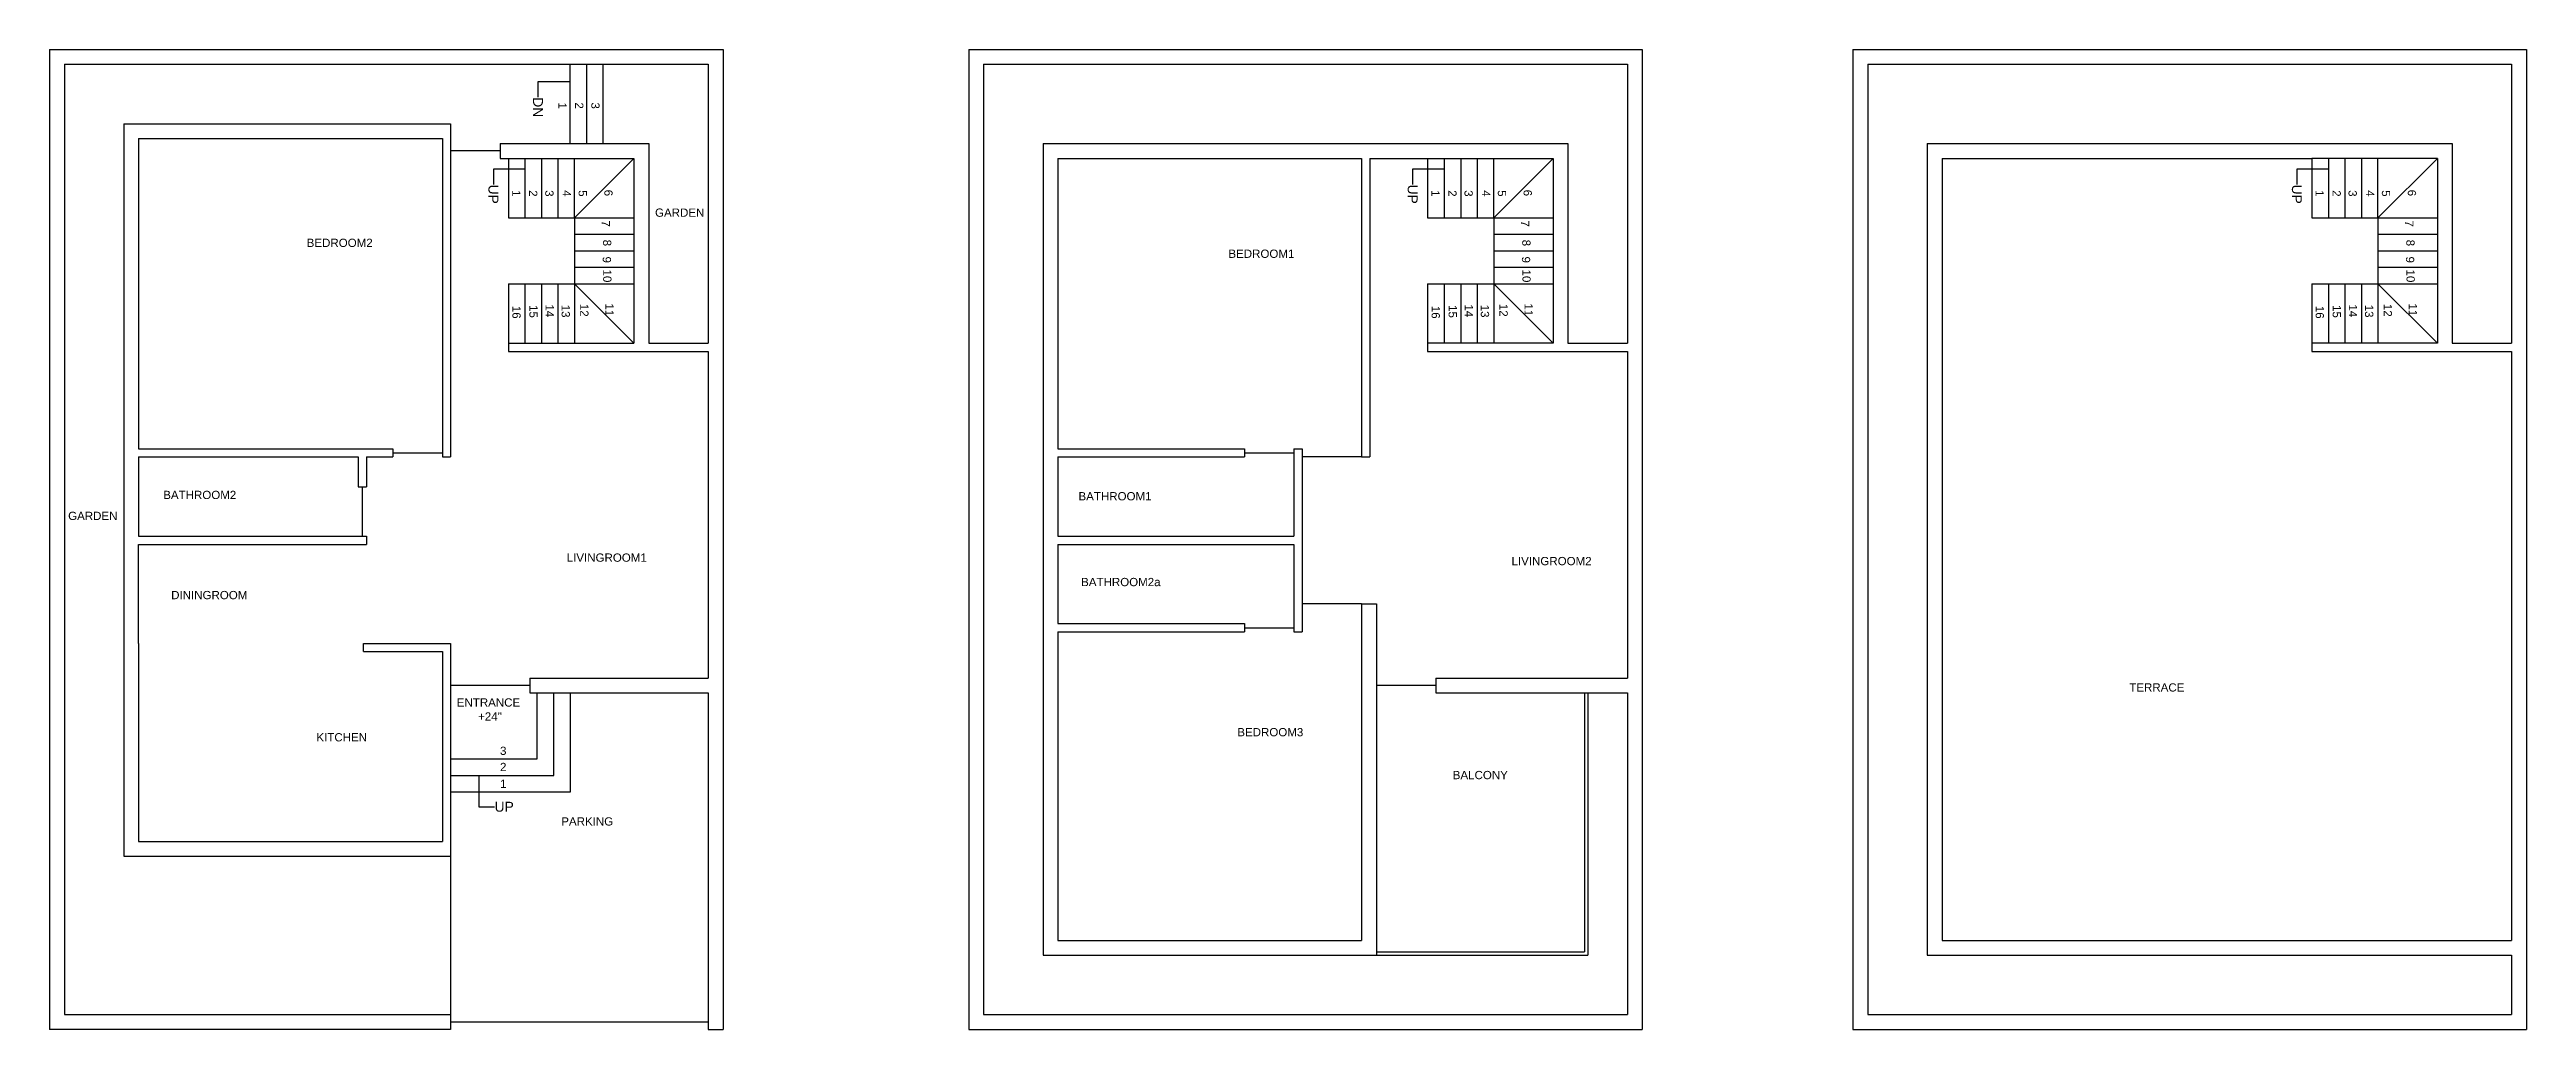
# Model space of a CAD drawing. Header units: feet. Extents: x -42 to 1458, y -57 to 537.
import ezdxf
from ezdxf import colors
from ezdxf.entities.mleader import LeaderData, LeaderLine
from ezdxf.math import Vec2, Vec3

# ---------------------------------------------------------------- set-up
doc = ezdxf.new("R2010")
doc.units = ezdxf.units.FT
doc.header["$MEASUREMENT"] = 0
for name, color, linetype in [('Balcony', 7, 'Continuous'), ('BathRoom1', 7, 'Continuous'), ('BathRoom2', 7, 'Continuous'), ('BathRoom2a', 7, 'Continuous'), ('BedRoom1', 7, 'Continuous'), ('BedRoom2', 7, 'Continuous'), ('BedRoom3', 7, 'Continuous'), ('Boundary', 7, 'Continuous'), ('DiningRoom', 7, 'Continuous'), ('Door2.6fD.Panel', 7, 'Continuous'), ('Door3fD.Panel', 7, 'Continuous'), ('Door4fD.Panel', 7, 'Continuous'), ('Entrance_Staircase', 7, 'Continuous'), ('Garden', 7, 'Continuous'), ('Garden_Staircase', 7, 'Continuous'), ('Kitchen', 7, 'Continuous'), ('LivingRoom1', 7, 'Continuous'), ('LivingRoom2', 7, 'Continuous'), ('Main_gate', 7, 'Continuous'), ('Parking', 7, 'Continuous'), ('Staircase', 7, 'Continuous'), ('Staircase_innerwall', 7, 'Continuous'), ('Staircase_outerwall', 7, 'Continuous'), ('Terrace', 7, 'Continuous')]:
    doc.layers.add(name, color=color, linetype=linetype)
doc.styles.get("Standard").update_dxf_attribs({"font": 'arial.ttf'})

msp = doc.modelspace()

# ---------------------------------------------------------------- linework, layer by layer
at = {"layer": 'Balcony'}
for p, q in [((761.3, 200.7), (761.3, -12.3)), ((797.3, 155.7), (797.3, 146.7)), ((797.3, 146.7), (913.3, 146.7)), ((887.3, 146.7), (887.3, -10.3)), ((889.3, 146.7), (889.3, -12.3)), ((761.3, -10.3), (887.3, -10.3)), ((761.3, -12.3), (889.3, -12.3))]:
    msp.add_line(p, q, dxfattribs=at)
at = {"layer": 'BathRoom1'}
for p, q in [((568.3, 289.7), (568.3, 241.7)), ((568.3, 289.7), (681.3, 289.7)), ((681.3, 294.7), (681.3, 289.7)), ((711.3, 294.7), (711.3, 241.7)), ((568.3, 241.7), (711.3, 241.7))]:
    msp.add_line(p, q, dxfattribs=at)
at = {"layer": 'BathRoom2'}
for p, q in [((11.5, 289.7), (11.5, 241.7)), ((11.5, 289.7), (144.5, 289.7)), ((144.5, 289.7), (144.5, 271.7)), ((149.5, 289.7), (149.5, 271.7)), ((144.5, 271.7), (149.5, 271.7)), ((11.5, 241.7), (149.5, 241.7))]:
    msp.add_line(p, q, dxfattribs=at)
at = {"layer": 'BathRoom2a'}
for p, q in [((568.3, 236.7), (568.3, 188.7)), ((568.3, 236.7), (711.3, 236.7)), ((711.3, 236.7), (711.3, 183.7)), ((568.3, 188.7), (681.3, 188.7)), ((681.3, 188.7), (681.3, 183.7))]:
    msp.add_line(p, q, dxfattribs=at)
at = {"layer": 'BedRoom1'}
for p, q in [((568.3, 470.7), (752.3, 470.7)), ((568.3, 470.7), (568.3, 294.7)), ((752.3, 470.7), (752.3, 289.7)), ((568.3, 294.7), (681.3, 294.7)), ((711.3, 294.7), (716.3, 294.7))]:
    msp.add_line(p, q, dxfattribs=at)
at = {"layer": 'BedRoom2'}
for p, q in [((11.5, 482.7), (195.5, 482.7)), ((11.5, 482.7), (11.5, 294.7)), ((195.5, 482.7), (195.5, 289.7)), ((11.5, 294.7), (165.5, 294.7)), ((149.5, 289.7), (165.5, 289.7)), ((165.5, 294.7), (165.5, 289.7))]:
    msp.add_line(p, q, dxfattribs=at)
at = {"layer": 'BedRoom3'}
for p, q in [((752.3, 200.7), (752.3, -3.3)), ((568.3, 183.7), (568.3, -3.3)), ((568.3, 183.7), (681.3, 183.7)), ((711.3, 183.7), (716.3, 183.7)), ((568.3, -3.3), (752.3, -3.3))]:
    msp.add_line(p, q, dxfattribs=at)
at = {"layer": 'Boundary'}
for p, q in [((-42.5, 536.7), (365.5, 536.7)), ((-42.5, 536.7), (-42.5, -57.3)), ((365.5, 536.7), (365.5, -57.3)), ((514.3, 536.7), (922.3, 536.7)), ((514.3, 536.7), (514.3, -57.3)), ((523.3, 527.7), (913.3, 527.7)), ((523.3, 527.7), (523.3, -48.3)), ((913.3, 527.7), (913.3, 358.7)), ((922.3, 536.7), (922.3, -57.3)), ((1049.9, 536.7), (1457.9, 536.7)), ((1049.9, 536.7), (1049.9, -57.3)), ((1058.9, 527.7), (1448.9, 527.7)), ((1058.9, 527.7), (1058.9, -48.3)), ((1448.9, 527.7), (1448.9, 358.7)), ((1457.9, 536.7), (1457.9, -57.3)), ((559.3, 479.7), (877.3, 479.7)), ((559.3, 479.7), (559.3, -12.3)), ((877.3, 479.7), (877.3, 358.7)), ((877.3, 358.7), (913.3, 358.7)), ((913.3, 146.7), (913.3, -48.3)), ((559.3, -12.3), (761.3, -12.3)), ((1448.9, -12.3), (1448.9, -48.3)), ((200.5, -57.3), (-42.5, -57.3)), ((356.5, -57.3), (365.5, -57.3)), ((514.3, -57.3), (922.3, -57.3)), ((523.3, -48.3), (913.3, -48.3)), ((1049.9, -57.3), (1457.9, -57.3)), ((1058.9, -48.3), (1448.9, -48.3))]:
    msp.add_line(p, q, dxfattribs=at)
at = {"layer": 'DiningRoom'}
for p, q in [((11.5, 236.7), (149.5, 236.7)), ((11.5, 176.7), (11.5, 236.7)), ((147.7, 176.7), (200.5, 176.7))]:
    msp.add_line(p, q, dxfattribs=at)
at = {"layer": 'Door2.6fD.Panel'}
for p, q in [((230.5, 475.2), (200.5, 475.2)), ((681.3, 292.2), (711.3, 292.2)), ((147, 271.7), (147, 241.7)), ((681.3, 186.2), (711.3, 186.2))]:
    msp.add_line(p, q, dxfattribs=at)
at = {"layer": 'Door3fD.Panel'}
for p, q in [((165.5, 292.2), (195.5, 292.2)), ((752.3, 289.7), (716.3, 289.7)), ((752.3, 200.7), (716.3, 200.7)), ((797.3, 151.2), (761.3, 151.2))]:
    msp.add_line(p, q, dxfattribs=at)
at = {"layer": 'Door4fD.Panel'}
msp.add_line((248.5, 151.2), (200.5, 151.2), dxfattribs=at)
at = {"layer": 'Entrance_Staircase'}
for p, q in [((200.5, 176.7), (200.5, 86.7)), ((248.5, 155.7), (248.5, 146.7)), ((248.5, 146.7), (273, 146.7)), ((253, 106.7), (253, 146.7)), ((263, 96.7), (263, 146.7)), ((273, 86.7), (273, 146.7)), ((200.5, 106.7), (253, 106.7)), ((200.5, 96.7), (263, 96.7)), ((200.5, 86.7), (273, 86.7))]:
    msp.add_line(p, q, dxfattribs=at)
at = {"layer": 'Garden'}
for p, q in [((-33.5, 527.7), (356.5, 527.7)), ((-33.5, 527.7), (-33.5, -48.3)), ((356.5, 527.7), (356.5, 358.7)), ((2.5, 491.7), (200.5, 491.7)), ((2.5, 491.7), (2.5, 47.7)), ((320.5, 479.7), (320.5, 358.7)), ((320.5, 358.7), (356.5, 358.7)), ((2.5, 47.7), (200.5, 47.7)), ((-33.5, -48.3), (200.5, -48.3))]:
    msp.add_line(p, q, dxfattribs=at)
at = {"layer": 'Garden_Staircase'}
for p, q in [((272.7, 527.7), (272.7, 479.7)), ((282.7, 527.7), (282.7, 479.7)), ((292.7, 527.7), (292.7, 479.7))]:
    msp.add_line(p, q, dxfattribs=at)
at = {"layer": 'Kitchen'}
for p, q in [((11.5, 176.7), (11.5, 56.7)), ((147.7, 171.7), (147.7, 176.7)), ((147.7, 171.7), (195.5, 171.7)), ((195.5, 171.7), (195.5, 56.7)), ((11.5, 56.7), (195.5, 56.7))]:
    msp.add_line(p, q, dxfattribs=at)
at = {"layer": 'LivingRoom1'}
for p, q in [((235.5, 353.7), (356.5, 353.7)), ((356.5, 353.7), (356.5, 155.7)), ((195.5, 289.7), (200.5, 289.7)), ((149.5, 241.7), (149.5, 236.7)), ((248.5, 155.7), (356.5, 155.7))]:
    msp.add_line(p, q, dxfattribs=at)
at = {"layer": 'LivingRoom2'}
for p, q in [((792.3, 353.7), (913.3, 353.7)), ((913.3, 353.7), (913.3, 155.7)), ((716.3, 294.7), (716.3, 183.7)), ((752.3, 289.7), (757.3, 289.7)), ((752.3, 200.7), (761.3, 200.7)), ((797.3, 155.7), (913.3, 155.7))]:
    msp.add_line(p, q, dxfattribs=at)
at = {"layer": 'Main_gate'}
msp.add_line((200.5, -52.7), (356.5, -52.7), dxfattribs=at)
at = {"layer": 'Parking'}
for p, q in [((273, 146.7), (356.5, 146.7)), ((356.5, 146.7), (356.5, -57.3)), ((200.5, 86.7), (200.5, -57.3))]:
    msp.add_line(p, q, dxfattribs=at)
at = {"layer": 'Staircase'}
for p, q in [((200.5, 491.7), (200.5, 289.7)), ((230.5, 479.7), (320.5, 479.7)), ((230.5, 479.7), (230.5, 470.7)), ((235.5, 470.7), (235.5, 434.7)), ((245.5, 470.7), (245.5, 434.7)), ((255.5, 470.7), (255.5, 434.7)), ((255.5, 470.7), (255.5, 434.7)), ((265.5, 470.7), (265.5, 434.7)), ((275.5, 434.7), (311.5, 470.7)), ((275.5, 434.7), (275.5, 470.7)), ((757.3, 470.7), (757.3, 289.7)), ((792.3, 470.7), (792.3, 434.7)), ((802.3, 470.7), (802.3, 434.7)), ((812.3, 470.7), (812.3, 434.7)), ((812.3, 470.7), (812.3, 434.7)), ((822.3, 470.7), (822.3, 434.7)), ((832.3, 434.7), (868.3, 470.7)), ((832.3, 434.7), (832.3, 470.7)), ((1327.9, 470.7), (1327.9, 434.7)), ((1337.9, 470.7), (1337.9, 434.7)), ((1347.9, 470.7), (1347.9, 434.7)), ((1347.9, 470.7), (1347.9, 434.7)), ((1357.9, 470.7), (1357.9, 434.7)), ((1367.9, 434.7), (1403.9, 470.7)), ((1367.9, 434.7), (1367.9, 470.7)), ((275.5, 434.7), (311.5, 434.7)), ((275.5, 424.7), (311.5, 424.7)), ((832.3, 434.7), (868.3, 434.7)), ((832.3, 424.7), (868.3, 424.7)), ((1367.9, 434.7), (1403.9, 434.7)), ((1367.9, 424.7), (1403.9, 424.7)), ((275.5, 414.7), (311.5, 414.7)), ((832.3, 414.7), (868.3, 414.7)), ((1367.9, 414.7), (1403.9, 414.7)), ((235.5, 394.7), (235.5, 353.7)), ((245.5, 394.7), (245.5, 358.7)), ((255.5, 394.7), (255.5, 358.7)), ((255.5, 394.7), (255.5, 358.7)), ((265.5, 394.7), (265.5, 358.7)), ((275.5, 404.7), (311.5, 404.7)), ((311.5, 358.7), (275.5, 394.7)), ((275.5, 394.7), (311.5, 394.7)), ((275.5, 394.7), (275.5, 358.7)), ((792.3, 394.7), (792.3, 353.7)), ((802.3, 394.7), (802.3, 358.7)), ((812.3, 394.7), (812.3, 358.7)), ((812.3, 394.7), (812.3, 358.7)), ((822.3, 394.7), (822.3, 358.7)), ((832.3, 404.7), (868.3, 404.7)), ((868.3, 358.7), (832.3, 394.7)), ((832.3, 394.7), (868.3, 394.7)), ((832.3, 394.7), (832.3, 358.7)), ((1327.9, 394.7), (1327.9, 353.7)), ((1337.9, 394.7), (1337.9, 358.7)), ((1347.9, 394.7), (1347.9, 358.7)), ((1347.9, 394.7), (1347.9, 358.7)), ((1357.9, 394.7), (1357.9, 358.7)), ((1367.9, 404.7), (1403.9, 404.7)), ((1403.9, 358.7), (1367.9, 394.7)), ((1367.9, 394.7), (1403.9, 394.7)), ((1367.9, 394.7), (1367.9, 358.7))]:
    msp.add_line(p, q, dxfattribs=at)
at = {"layer": 'Staircase_innerwall'}
for p, q in [((235.5, 434.7), (275.5, 434.7)), ((275.5, 434.7), (275.5, 394.7)), ((792.3, 434.7), (832.3, 434.7)), ((832.3, 434.7), (832.3, 394.7)), ((1327.9, 434.7), (1367.9, 434.7)), ((1367.9, 434.7), (1367.9, 394.7)), ((235.5, 394.7), (275.5, 394.7)), ((792.3, 394.7), (832.3, 394.7)), ((1327.9, 394.7), (1367.9, 394.7))]:
    msp.add_line(p, q, dxfattribs=at)
at = {"layer": 'Staircase_outerwall'}
for p, q in [((230.5, 470.7), (311.5, 470.7)), ((311.5, 470.7), (311.5, 358.7)), ((757.3, 470.7), (868.3, 470.7)), ((868.3, 470.7), (868.3, 358.7)), ((1403.9, 470.7), (1327.9, 470.7)), ((1403.9, 470.7), (1403.9, 358.7)), ((235.5, 358.7), (311.5, 358.7)), ((868.3, 358.7), (792.3, 358.7)), ((1403.9, 358.7), (1327.9, 358.7))]:
    msp.add_line(p, q, dxfattribs=at)
at = {"layer": 'Terrace'}
for p, q in [((1094.9, 479.7), (1412.9, 479.7)), ((1094.9, 479.7), (1094.9, -12.3)), ((1103.9, 470.7), (1103.9, -3.3)), ((1103.9, 470.7), (1327.9, 470.7)), ((1412.9, 479.7), (1412.9, 358.7)), ((1327.9, 353.7), (1448.9, 353.7)), ((1412.9, 358.7), (1448.9, 358.7)), ((1448.9, 353.7), (1448.9, -3.3)), ((1094.9, -12.3), (1448.9, -12.3)), ((1103.9, -3.3), (1448.9, -3.3))]:
    msp.add_line(p, q, dxfattribs=at)

# ---------------------------------------------------------------- texts
at = {"layer": 'Balcony', "insert": (807.5, 99.4), "char_height": 5, "width": 33.942, "attachment_point": 1}
msp.add_mtext('BALCONY', dxfattribs=at)
at = {"layer": 'BathRoom1', "insert": (580.8, 268.4), "char_height": 5, "width": 33.801, "attachment_point": 1}
msp.add_mtext('BATHROOM1', dxfattribs=at)
at = {"layer": 'BathRoom2', "insert": (26.4, 269.2), "char_height": 5, "width": 33.942, "attachment_point": 1}
msp.add_mtext('BATHROOM2', dxfattribs=at)
at = {"layer": 'BathRoom2a', "insert": (582.4, 216.4), "char_height": 5, "width": 33.942, "attachment_point": 1}
msp.add_mtext('BATHROOM2a', dxfattribs=at)
at = {"layer": 'BedRoom1', "insert": (671.6, 415.4), "char_height": 5, "width": 33.942, "attachment_point": 1}
msp.add_mtext('BEDROOM1', dxfattribs=at)
at = {"layer": 'BedRoom2', "insert": (113.3, 422), "char_height": 5, "width": 33.942, "attachment_point": 1}
msp.add_mtext('BEDROOM2', dxfattribs=at)
at = {"layer": 'BedRoom3', "insert": (677, 125.4), "char_height": 5, "width": 33.942, "attachment_point": 1}
msp.add_mtext('BEDROOM3', dxfattribs=at)
at = {"layer": 'DiningRoom', "insert": (31.2, 208.5), "char_height": 5, "width": 44.953, "attachment_point": 1}
msp.add_mtext('DININGROOM', dxfattribs=at)
at = {"layer": 'Entrance_Staircase', "char_height": 5, "width": 33.942, "attachment_point": 1}
for s, insert in [('ENTRANCE', (204.2, 143.4)), ("+24''", (217.1, 134.9)), ('3', (230.4, 114.1)), ('2', (230.4, 104.3)), ('1', (230.4, 94.1))]:
    msp.add_mtext(s, dxfattribs=dict(at, insert=insert))
at = {"layer": 'Garden', "char_height": 5, "width": 33.942, "attachment_point": 1}
for insert in [(324.3, 440.3), (-31.2, 256.5)]:
    msp.add_mtext('GARDEN', dxfattribs=dict(at, insert=insert))
at = {"layer": 'Garden_Staircase', "char_height": 5, "width": 33.942, "attachment_point": 1, "rotation": 270}
for s, insert in [('1', (270.7, 504.6)), ('2', (280.9, 504.6)), ('3', (290.7, 504.6))]:
    msp.add_mtext(s, dxfattribs=dict(at, insert=insert))
at = {"layer": 'Kitchen', "insert": (119.2, 122.3), "char_height": 5, "width": 33.942, "attachment_point": 1}
msp.add_mtext('KITCHEN ', dxfattribs=at)
at = {"layer": 'LivingRoom1', "insert": (270.8, 231.2), "char_height": 5, "width": 33.942, "attachment_point": 1}
msp.add_mtext('LIVINGROOM1', dxfattribs=at)
at = {"layer": 'LivingRoom2', "insert": (843.1, 229.1), "char_height": 5, "width": 33.942, "attachment_point": 1}
msp.add_mtext('LIVINGROOM2', dxfattribs=at)
at = {"layer": 'Parking', "insert": (267.5, 71.3), "char_height": 5, "width": 33.942, "attachment_point": 1}
msp.add_mtext('PARKING', dxfattribs=at)
at = {"layer": 'Staircase', "char_height": 5, "width": 33.942, "attachment_point": 1, "rotation": 270}
for s, insert in [('1', (242.8, 451.4)), ('2', (253, 451.4)), ('3', (262.8, 451.4)), ('4', (273.4, 451.4)), ('5', (283, 451.4)), ('6', (298.6, 451.7)), ('1', (799.5, 451.4)), ('2', (809.8, 451.4)), ('3', (819.6, 451.4)), ('4', (830.2, 451.4)), ('5', (839.8, 451.4)), ('6', (855.4, 451.7)), ('1', (1335.1, 451.4)), ('2', (1345.4, 451.4)), ('3', (1355.1, 451.4)), ('4', (1365.7, 451.4)), ('5', (1375.3, 451.4)), ('6', (1391, 451.7)), ('7', (297, 433.1)), ('8', (297.8, 421.4)), ('7', (853.8, 433.1)), ('8', (854.6, 421.4)), ('7', (1389.4, 433.1)), ('8', (1390.1, 421.4)), ('9', (297.6, 411.2)), ('9', (854.4, 411.2)), ('9', (1389.9, 411.2)), ('10', (297.9, 403.3)), ('10', (854.7, 403.3)), ('10', (1390.2, 403.3)), ('16', (242.9, 381.3)), ('15', (253.2, 381.8)), ('14', (263, 382.2)), ('13', (272.7, 382)), ('12', (284, 382.5)), ('11', (299.2, 382.8)), ('16', (799.7, 381.3)), ('15', (810, 381.8)), ('14', (819.8, 382.2)), ('13', (829.5, 382)), ('12', (840.8, 382.5)), ('11', (856, 382.8)), ('16', (1335.2, 381.3)), ('15', (1345.5, 381.8)), ('14', (1355.3, 382.2)), ('13', (1365.1, 382)), ('12', (1376.4, 382.5)), ('11', (1391.6, 382.8))]:
    msp.add_mtext(s, dxfattribs=dict(at, insert=insert))
at = {"layer": 'Terrace', "insert": (1217.3, 152.5), "char_height": 5, "width": 66.908, "attachment_point": 1}
msp.add_mtext('TERRACE', dxfattribs=at)

# ---------------------------------------------------------------- leaders
at = {"layer": 'Entrance_Staircase'}
ml = msp.add_multileader_mtext('Standard', dxfattribs=at)
ml.set_content('UP', color=256)
ml.set_leader_properties()
ml.build(insert=Vec2(0, 0))
ml.multileader.update_dxf_attribs({"dogleg_length": 0.36, "arrow_head_size": 0.18})
ctx = ml.context
ctx.base_point, ctx.char_height, ctx.arrow_head_size, ctx.landing_gap_size, ctx.plane_origin = Vec3(227, 77.7), 6, 0.18, 0.09, Vec3(217.6, 87.1)
notes = []
notes.append((ctx, [(0, (1, 1, 0), (217.6, 77.7), (1, 0), 9.36, [(0, [(217.6, 97.1)], 0, [])])]))
ctx.mtext.insert, ctx.mtext.rotation, ctx.mtext.flow_direction = Vec3(227.1, 80.7), 6.283185, 5
at = {"layer": 'Garden_Staircase'}
ml = msp.add_multileader_mtext('Standard', dxfattribs=at)
ml.set_content('DN', color=256)
ml.set_leader_properties()
ml.build(insert=Vec2(0, 0))
ml.multileader.update_dxf_attribs({"dogleg_length": 0.36, "arrow_head_size": 0.18})
ctx = ml.context
ctx.base_point, ctx.char_height, ctx.arrow_head_size, ctx.landing_gap_size, ctx.plane_origin, ctx.plane_x_axis, ctx.plane_y_axis = Vec3(253.4, 507.8), 6, 0.18, 0.09, Vec3(262.8, 517.1), Vec3(0, -1), Vec3(1, 0)
notes.append((ctx, [(0, (1, 1, 0), (253.4, 517.1), (0, -1), 9.36, [(0, [(272.8, 517.1)], 0, [])])]))
ctx.mtext.insert, ctx.mtext.text_direction, ctx.mtext.rotation, ctx.mtext.flow_direction = Vec3(256.4, 507.7), Vec3(0, -1), 4.712389, 5
at = {"layer": 'Staircase'}
ml = msp.add_multileader_mtext('Standard', dxfattribs=at)
ml.set_content('UP', color=256)
ml.set_leader_properties()
ml.build(insert=Vec2(0, 0))
ml.multileader.update_dxf_attribs({"dogleg_length": 0.36, "arrow_head_size": 0.18})
ctx = ml.context
ctx.base_point, ctx.char_height, ctx.arrow_head_size, ctx.landing_gap_size, ctx.plane_origin, ctx.plane_x_axis, ctx.plane_y_axis = Vec3(226.4, 454.9), 6, 0.18, 0.09, Vec3(235.8, 464.2), Vec3(0, -1), Vec3(1, 0)
notes.append((ctx, [(0, (1, 1, 0), (226.4, 464.2), (0, -1), 9.36, [(0, [(245.8, 464.2)], 0, [])])]))
ctx.mtext.insert, ctx.mtext.text_direction, ctx.mtext.rotation, ctx.mtext.flow_direction = Vec3(229.4, 454.8), Vec3(0, -1), 4.712389, 5
ml = msp.add_multileader_mtext('Standard', dxfattribs=at)
ml.set_content('UP', color=256)
ml.set_leader_properties()
ml.build(insert=Vec2(0, 0))
ml.multileader.update_dxf_attribs({"dogleg_length": 0.36, "arrow_head_size": 0.18})
ctx = ml.context
ctx.base_point, ctx.char_height, ctx.arrow_head_size, ctx.landing_gap_size, ctx.plane_origin, ctx.plane_x_axis, ctx.plane_y_axis = Vec3(783.2, 454.9), 6, 0.18, 0.09, Vec3(792.6, 464.2), Vec3(0, -1), Vec3(1, 0)
notes.append((ctx, [(0, (1, 1, 0), (783.2, 464.2), (0, -1), 9.36, [(0, [(802.6, 464.2)], 0, [])])]))
ctx.mtext.insert, ctx.mtext.text_direction, ctx.mtext.rotation, ctx.mtext.flow_direction = Vec3(786.2, 454.8), Vec3(0, -1), 4.712389, 5
ml = msp.add_multileader_mtext('Standard', dxfattribs=at)
ml.set_content('UP', color=256)
ml.set_leader_properties()
ml.build(insert=Vec2(0, 0))
ml.multileader.update_dxf_attribs({"dogleg_length": 0.36, "arrow_head_size": 0.18})
ctx = ml.context
ctx.base_point, ctx.char_height, ctx.arrow_head_size, ctx.landing_gap_size, ctx.plane_origin, ctx.plane_x_axis, ctx.plane_y_axis = Vec3(1318.7, 454.9), 6, 0.18, 0.09, Vec3(1328.1, 464.2), Vec3(0, -1), Vec3(1, 0)
notes.append((ctx, [(0, (1, 1, 0), (1318.7, 464.2), (0, -1), 9.36, [(0, [(1338.1, 464.2)], 0, [])])]))
ctx.mtext.insert, ctx.mtext.text_direction, ctx.mtext.rotation, ctx.mtext.flow_direction = Vec3(1321.8, 454.8), Vec3(0, -1), 4.712389, 5
for ctx, leaders in notes:
    for number, flags, end, landing, length, lines in leaders:
        leader = LeaderData()
        leader.index, (leader.has_last_leader_line, leader.has_dogleg_vector, leader.attachment_direction) = number, flags
        leader.last_leader_point, leader.dogleg_vector, leader.dogleg_length = Vec3(end), Vec3(landing), length
        for number, points, colour, breaks in lines:
            line = LeaderLine()
            line.index, line.vertices, line.color, line.breaks = number, Vec3.list(points), colors.encode_raw_color(colour), breaks
            leader.lines.append(line)
        ctx.leaders.append(leader)

doc.saveas('drawing.dxf')
